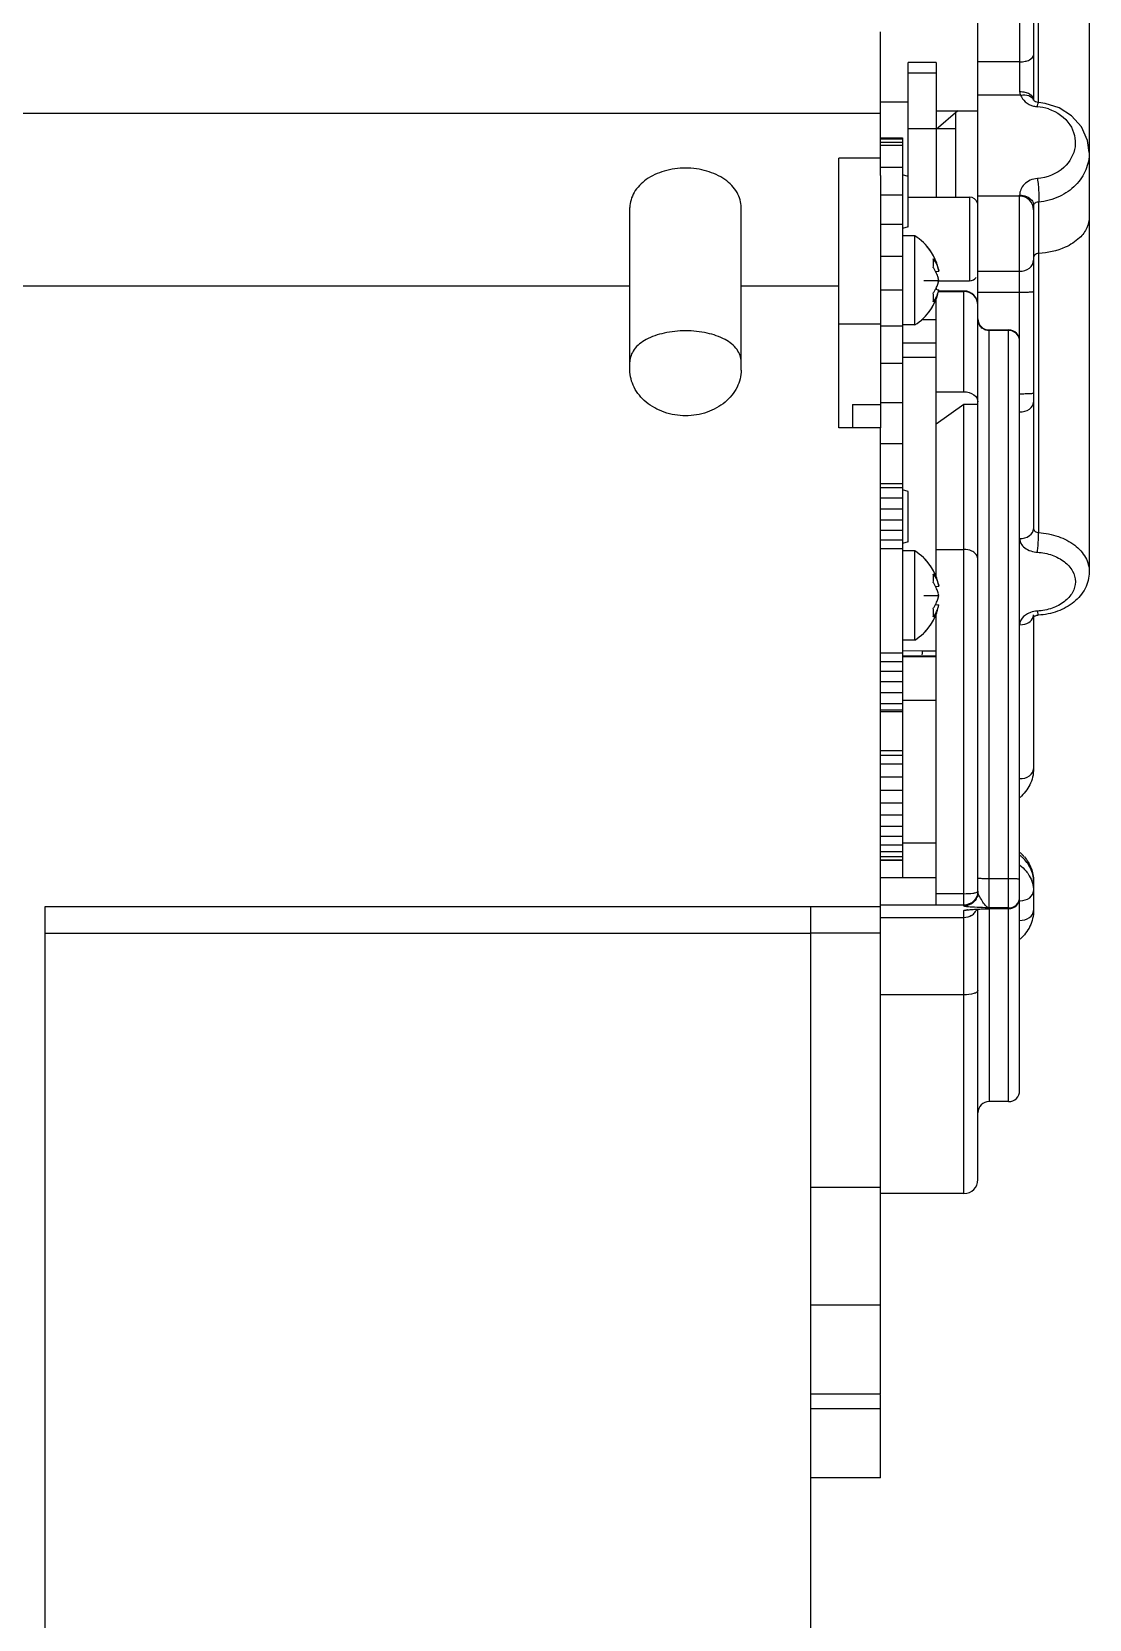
# Model space of a CAD drawing. Header units: millimetres. Extents: x 0 to 841, y 0 to 594.
# Drawn here: x 776.77 to 795.77, y 293.03 to 321.53 of the extents above; entities that cross this region are included whole.
import ezdxf

# ---------------------------------------------------------------- set-up
doc = ezdxf.new("R2010")
doc.units = ezdxf.units.MM
doc.header["$LTSCALE"] = 46.255
doc.layers.get('0').update_dxf_attribs({"linetype": 'CONTINUOUS'})
doc.layers.add('AXIS', color=7, linetype='CONTINUOUS')
doc.layers.add('COSMETIC', color=7, linetype='CONTINUOUS')

msp = doc.modelspace()

# ---------------------------------------------------------------- linework, layer by layer
at = {"color": 7, "linetype": 'CONTINUOUS'}
for p, q in [((793.765, 316.65), (793.765, 327.166)), ((795.765, 324.811), (795.765, 311.834)), ((794.515, 324.338), (794.515, 320.457)), ((794.765, 324.088), (794.765, 320.312)), ((794.856, 320.258), (794.856, 324.123)), ((792.015, 318.951), (792.015, 321.531)), ((793.015, 320.979), (792.515, 320.979)), ((792.515, 318.028), (792.515, 320.979)), ((793.015, 320.979), (793.015, 318.56)), ((794.515, 320.991), (793.765, 320.991)), ((793.015, 320.789), (792.515, 320.789)), ((794.532, 320.393), (793.765, 320.393)), ((792.015, 320.066), (773.515, 320.066)), ((792.015, 320.274), (792.515, 320.274)), ((793.015, 320.113), (793.765, 320.113)), ((793.402, 320.113), (793.015, 319.779)), ((793.365, 320.08), (793.365, 318.56)), ((794.766, 320.305), (794.765, 320.312)), ((794.768, 320.3), (794.766, 320.305)), ((794.971, 320.243), (794.853, 320.258)), ((793.015, 319.789), (792.515, 319.789)), ((793.031, 319.792), (793.365, 319.792)), ((792.015, 319.494), (792.413, 319.494)), ((792.015, 319.259), (791.265, 319.259)), ((791.265, 314.423), (791.265, 319.259)), ((792.515, 318.934), (792.413, 318.962)), ((787.515, 315.457), (787.515, 318.375)), ((789.515, 315.457), (789.515, 318.375)), ((792.515, 318.56), (793.615, 318.56)), ((793.615, 318.56), (793.615, 317.06)), ((794.515, 318.581), (793.765, 318.581)), ((794.515, 302.524), (794.515, 318.596)), ((794.765, 318.419), (794.765, 312.609)), ((794.856, 318.474), (794.856, 312.539)), ((792.515, 318.028), (792.413, 318.001)), ((792.63, 317.867), (792.413, 317.867)), ((792.63, 316.267), (792.63, 317.867)), ((793.006, 317.227), (793.062, 317.235)), ((793.765, 317.23), (794.515, 317.23)), ((787.515, 316.961), (773.515, 316.961)), ((791.265, 316.961), (789.515, 316.961)), ((793.015, 316.925), (793.015, 316.906)), ((793.062, 317.06), (793.615, 317.06)), ((793.006, 316.907), (793.062, 316.899)), ((793.015, 311.74), (793.015, 316.737)), ((793.515, 316.876), (793.062, 316.876)), ((793.062, 316.867), (793.515, 316.867)), ((793.515, 315.067), (793.515, 316.876)), ((793.765, 316.855), (794.515, 316.855)), ((793.015, 316.36), (792.754, 316.36)), ((793.765, 306.085), (793.765, 316.626)), ((791.265, 316.29), (792.015, 316.29)), ((792.63, 316.267), (792.413, 316.267)), ((793.965, 316.178), (794.315, 316.178)), ((793.965, 305.801), (793.965, 316.178)), ((794.315, 316.167), (793.965, 316.167)), ((794.315, 302.324), (794.315, 316.178)), ((792.413, 315.946), (793.015, 315.946)), ((793.015, 315.683), (792.413, 315.683)), ((793.015, 315.067), (793.515, 315.067)), ((793.515, 314.84), (793.015, 314.486)), ((793.765, 314.84), (793.515, 314.84)), ((793.515, 305.835), (793.515, 314.84)), ((792.015, 314.423), (791.265, 314.423)), ((792.015, 297.074), (792.015, 314.423)), ((792.015, 313.423), (792.413, 313.423)), ((792.015, 313.42), (792.413, 313.42)), ((792.413, 313.42), (792.413, 313.423)), ((792.515, 313.278), (792.413, 313.305)), ((792.515, 312.371), (792.515, 313.278)), ((792.515, 312.371), (792.413, 312.344)), ((792.015, 312.255), (792.413, 312.255)), ((792.63, 312.21), (792.413, 312.21)), ((792.63, 310.61), (792.63, 312.21)), ((793.015, 312.238), (793.515, 312.238)), ((793.006, 311.57), (793.062, 311.578)), ((793.006, 311.25), (793.062, 311.243)), ((793.015, 305.85), (793.015, 311.081)), ((794.765, 311.026), (794.765, 308.299)), ((792.63, 310.61), (792.413, 310.61)), ((792.765, 310.411), (792.414, 310.414)), ((793.015, 310.411), (792.765, 310.411)), ((792.413, 310.312), (793.015, 310.312)), ((793.015, 309.527), (792.413, 309.527)), ((792.015, 309.359), (792.413, 309.359)), ((792.015, 308.544), (792.413, 308.544)), ((792.015, 308.541), (792.413, 308.541)), ((792.413, 308.541), (792.413, 308.544)), ((793.015, 306.965), (792.413, 306.965)), ((792.015, 306.35), (793.015, 306.35)), ((794.315, 306.324), (793.965, 306.324)), ((794.765, 306.284), (794.765, 305.753)), ((777.015, 305.824), (792.015, 305.824)), ((777.015, 290.074), (777.015, 305.824)), ((790.765, 291.324), (790.765, 305.824)), ((793.015, 305.85), (792.015, 305.85)), ((793.515, 306.057), (793.015, 306.057)), ((793.515, 305.853), (793.015, 305.853)), ((793.515, 305.624), (792.015, 305.624)), ((793.515, 300.674), (793.515, 305.754)), ((793.765, 300.924), (793.765, 305.779)), ((793.957, 305.787), (793.965, 305.788)), ((793.965, 305.788), (793.957, 305.787)), ((794.315, 305.801), (793.965, 305.801)), ((793.965, 305.788), (794.315, 305.788)), ((794.315, 305.788), (793.965, 305.788)), ((793.965, 305.788), (793.965, 305.788)), ((793.965, 305.787), (793.965, 302.324)), ((790.765, 305.341), (777.015, 305.341)), ((792.015, 305.351), (790.765, 305.351)), ((793.515, 304.242), (792.015, 304.242)), ((794.315, 302.324), (793.965, 302.324)), ((792.015, 300.785), (790.765, 300.785)), ((793.515, 300.674), (792.015, 300.674)), ((792.015, 298.671), (790.765, 298.671)), ((792.015, 297.074), (790.765, 297.074)), ((792.015, 295.571), (792.015, 297.062)), ((792.015, 296.808), (790.765, 296.808)), ((792.015, 295.571), (790.765, 295.571))]:
    msp.add_line(p, q, dxfattribs=at)
at = {"color": 6, "linetype": 'CONTINUOUS'}
for p, q in [((792.015, 319.628), (792.413, 319.628)), ((792.015, 319.608), (792.413, 319.608)), ((792.015, 319.551), (792.413, 319.551)), ((792.413, 319.628), (792.413, 313.423)), ((792.015, 319.097), (792.413, 319.097)), ((792.015, 318.951), (792.015, 314.423)), ((792.015, 318.606), (792.413, 318.606)), ((792.015, 318.074), (792.413, 318.074)), ((792.015, 317.504), (792.413, 317.504)), ((792.015, 316.897), (792.413, 316.897)), ((792.015, 316.254), (792.413, 316.254)), ((792.015, 315.579), (792.413, 315.579)), ((791.515, 314.841), (792.015, 314.841)), ((791.515, 314.841), (791.515, 314.423)), ((792.015, 314.873), (792.413, 314.873)), ((792.015, 314.138), (792.413, 314.138)), ((792.015, 313.35), (792.413, 313.35)), ((792.413, 313.42), (792.413, 308.544)), ((792.015, 313.162), (792.413, 313.162)), ((792.015, 312.966), (792.413, 312.966)), ((792.015, 312.77), (792.413, 312.77)), ((792.015, 312.581), (792.413, 312.581)), ((792.015, 312.408), (792.413, 312.408)), ((792.015, 310.379), (792.413, 310.379)), ((792.015, 310.227), (792.413, 310.227)), ((792.015, 310.053), (792.413, 310.053)), ((792.015, 309.865), (792.413, 309.865)), ((792.015, 309.669), (792.413, 309.669)), ((792.015, 309.473), (792.413, 309.473)), ((792.015, 309.326), (792.413, 309.326)), ((792.015, 308.628), (792.413, 308.628)), ((792.015, 308.388), (792.413, 308.388)), ((792.413, 308.541), (792.413, 306.35)), ((792.015, 308.153), (792.413, 308.153)), ((792.015, 307.917), (792.413, 307.917)), ((792.015, 307.688), (792.413, 307.688)), ((792.015, 307.47), (792.413, 307.47)), ((792.015, 307.268), (792.413, 307.268)), ((792.015, 307.089), (792.413, 307.089)), ((792.015, 306.935), (792.413, 306.935)), ((792.015, 306.812), (792.413, 306.812)), ((792.015, 306.722), (792.413, 306.722)), ((792.015, 306.667), (792.413, 306.667)), ((792.015, 306.658), (792.413, 306.658))]:
    msp.add_line(p, q, dxfattribs=at)
at = {"color": 7, "linetype": 'CONTINUOUS'}
for points in [[(794.853, 320.258), (794.823, 320.264), (794.799, 320.274), (794.783, 320.284), (794.773, 320.293), (794.768, 320.3)], [(795.765, 319.361), (795.736, 319.579), (795.625, 319.824), (795.447, 320.022), (795.222, 320.163), (794.971, 320.243)], [(793.584, 305.766), (793.581, 305.766), (793.588, 305.767)], [(793.588, 305.767), (793.609, 305.769), (793.64, 305.772), (793.68, 305.774)], [(793.68, 305.774), (793.728, 305.777), (793.782, 305.78), (793.841, 305.783), (793.901, 305.785), (793.957, 305.787)]]:
    msp.add_lwpolyline(points, dxfattribs=at)
for centre, radius, start, end in [((794.865, 320.585), 0.401, 255.8105, 265.5021), ((794.766, 319.333), 0.855, 71.8358, 85.5037), ((793.615, 318.41), 0.15, 18, 90), ((794.515, 318.331), 0.25, 0, 90), ((792.137, 317.067), 0.94, 10.2812, 58.3634), ((792.504, 317.378), 0.465, 3.5767, 9.1095), ((792.412, 317.379), 0.557, 351.5747, 356.4768), ((792.42, 316.917), 0.663, 30.2643, 35.0303), ((792.485, 317.377), 0.483, 1.948, 3.5889), ((792.473, 317.376), 0.495, 359.9957, 1.9466), ((792.459, 317.376), 0.51, 358.0808, 359.9952), ((792.445, 317.377), 0.524, 356.5265, 358.0822), ((792.449, 316.934), 0.629, 27.7147, 30.2565), ((792.467, 316.944), 0.608, 25.8086, 27.7108), ((792.493, 316.956), 0.58, 21.6351, 25.834), ((792.467, 317.19), 0.608, 332.2892, 334.1914), ((792.488, 317.18), 0.585, 334.186, 338.3449), ((792.518, 316.966), 0.553, 17.6746, 21.6404), ((792.518, 317.168), 0.553, 338.3596, 342.3254), ((792.541, 316.974), 0.529, 13.8384, 17.6705), ((792.541, 317.161), 0.529, 342.3295, 346.1616), ((792.56, 316.978), 0.509, 10.0433, 13.8351), ((792.56, 317.156), 0.509, 346.1649, 349.9567), ((793.615, 317.21), 0.15, 270, 324), ((792.137, 317.067), 0.94, 301.6366, 349.7188), ((792.412, 317.222), 0.672, 325.0006, 329.7049), ((792.42, 316.755), 0.549, 3.4889, 8.4595), ((792.509, 316.755), 0.46, 350.8612, 356.4528), ((792.445, 316.757), 0.523, 1.918, 3.4745), ((792.466, 316.758), 0.503, 358.0676, 1.9324), ((792.486, 316.757), 0.483, 356.41, 358.0517), ((792.449, 317.2), 0.629, 329.7435, 332.2853), ((792.587, 316.987), 0.482, 337.2219, 341.8801), ((792.599, 316.983), 0.47, 341.8813, 349.6995), ((793.515, 316.626), 0.25, 0, 90), ((792.97, 316.65), 0.795, 358.2583, 359.9984), ((793.965, 316.378), 0.2, 180, 270), ((793.955, 316.363), 0.19, 180.0154, 185.8208), ((793.96, 316.364), 0.195, 185.841, 202.8256), ((794.315, 315.978), 0.2, 0, 90), ((792.137, 311.41), 0.94, 10.2812, 58.3634), ((792.504, 311.721), 0.465, 3.5767, 9.1095), ((792.412, 311.723), 0.557, 351.5747, 356.4768), ((792.42, 311.26), 0.663, 30.2643, 35.0303), ((792.485, 311.72), 0.483, 1.948, 3.5889), ((792.473, 311.72), 0.495, 359.9957, 1.9466), ((792.459, 311.72), 0.51, 358.0808, 359.9952), ((792.445, 311.72), 0.524, 356.5265, 358.0822), ((792.449, 311.278), 0.629, 27.7147, 30.2565), ((792.467, 311.287), 0.608, 25.8086, 27.7108), ((792.493, 311.299), 0.58, 21.6351, 25.834), ((792.518, 311.309), 0.553, 17.6746, 21.6404), ((792.137, 311.41), 0.94, 301.6366, 349.7188), ((792.412, 311.565), 0.672, 325.0006, 329.7049), ((792.449, 311.543), 0.629, 329.7435, 332.2853), ((792.467, 311.533), 0.608, 332.2892, 334.1914), ((792.488, 311.523), 0.585, 334.186, 338.3449), ((792.518, 311.511), 0.553, 338.3596, 342.3254), ((792.541, 311.317), 0.529, 13.8384, 17.6705), ((792.541, 311.504), 0.529, 342.3295, 346.1616), ((792.599, 311.327), 0.47, 341.8813, 349.6995), ((792.56, 311.321), 0.509, 10.0433, 13.8351), ((792.56, 311.499), 0.509, 346.1649, 349.9567), ((792.42, 311.099), 0.549, 3.4889, 8.4595), ((792.509, 311.099), 0.46, 350.8612, 356.4528), ((792.445, 311.1), 0.523, 1.918, 3.4745), ((792.466, 311.101), 0.503, 358.0676, 1.9324), ((792.486, 311.1), 0.483, 356.41, 358.0517), ((792.583, 311.332), 0.487, 332.4979, 341.8693), ((793.997, 306.105), 0.828, 47.0855, 50.8537), ((793.961, 306.173), 0.839, 44.823, 47.9729), ((793.981, 306.194), 0.81, 42.6443, 44.8166), ((793.992, 306.203), 0.796, 42.0052, 42.6397), ((793.998, 306.209), 0.787, 40.2603, 42.0068), ((793.515, 306.085), 0.25, 330.1207, 338.5784), ((794.315, 306.001), 0.2, 269.9607, 359.9607), ((794.315, 305.988), 0.2, 270, 360), ((794.315, 305.988), 0.2, 269.9607, 359.9607), ((794.515, 306.277), 0.347, 270.0017, 271.6261), ((793.514, 305.876), 0.252, 303.0432, 321.9523), ((793.515, 305.875), 0.25, 322.0378, 337.3471), ((794.315, 302.524), 0.2, 270, 360), ((793.965, 302.124), 0.2, 90, 180), ((793.515, 300.924), 0.25, 270, 360)]:
    msp.add_arc(centre, radius, start, end, dxfattribs=at)
for points, knots in [([(794.515, 320.991), (794.547, 320.991), (794.609, 320.997), (794.7, 321.022), (794.765, 321.075), (794.765, 321.113)], [0, 0, 0, 0, 0.326384, 0.616027, 1, 1, 1, 1]), ([(794.515, 320.457), (794.547, 320.457), (794.609, 320.45), (794.705, 320.418), (794.765, 320.354), (794.765, 320.312)], [0, 0, 0, 0, 0.311025, 0.592685, 1, 1, 1, 1]), ([(794.532, 320.393), (794.581, 320.403), (794.674, 320.404), (794.752, 320.341), (794.766, 320.305)], [0, 0, 0, 0, 0.558747, 1, 1, 1, 1]), ([(794.532, 320.393), (794.549, 320.348), (794.613, 320.259), (794.712, 320.211), (794.766, 320.197)], [0, 0, 0, 0, 0.461144, 1, 1, 1, 1]), ([(794.833, 320.186), (794.836, 320.201), (794.84, 320.225), (794.845, 320.249), (794.85, 320.256)], [0, 0, 0, 0, 0.654913, 1, 1, 1, 1]), ([(795.033, 320.146), (795.185, 320.096), (795.451, 319.914), (795.564, 319.453), (795.323, 319.031), (795.005, 318.91), (794.833, 318.896)], [0, 0, 0, 0, 0.263385, 0.484855, 0.716319, 1, 1, 1, 1]), ([(794.85, 320.256), (794.85, 320.257), (794.851, 320.258), (794.852, 320.258), (794.853, 320.258)], [0, 0, 0, 0, 0.608166, 1, 1, 1, 1]), ([(795.765, 319.361), (795.765, 319.256), (795.72, 319.04), (795.529, 318.757), (795.229, 318.548), (794.984, 318.485), (794.856, 318.474)], [0, 0, 0, 0, 0.226111, 0.464312, 0.722713, 1, 1, 1, 1]), ([(789.515, 318.375), (789.515, 318.469), (789.454, 318.67), (789.221, 318.901), (788.894, 319.049), (788.515, 319.1), (788.136, 319.049), (787.809, 318.901), (787.576, 318.67), (787.515, 318.469), (787.515, 318.375)], [0, 0, 0, 0, 0.104747, 0.222329, 0.356016, 0.5, 0.643984, 0.777671, 0.895253, 1, 1, 1, 1]), ([(794.833, 318.896), (794.747, 318.89), (794.586, 318.825), (794.515, 318.666), (794.515, 318.596)], [0, 0, 0, 0, 0.553267, 1, 1, 1, 1]), ([(794.833, 318.896), (794.839, 318.858), (794.849, 318.774), (794.859, 318.653), (794.86, 318.552), (794.862, 318.493), (794.856, 318.474)], [0, 0, 0, 0, 0.277514, 0.59484, 0.86095, 1, 1, 1, 1]), ([(794.64, 318.572), (794.675, 318.558), (794.736, 318.519), (794.765, 318.45), (794.765, 318.419)], [0, 0, 0, 0, 0.542476, 1, 1, 1, 1]), ([(794.856, 318.474), (794.839, 318.474), (794.803, 318.468), (794.765, 318.439), (794.765, 318.419)], [0, 0, 0, 0, 0.458123, 1, 1, 1, 1]), ([(795.765, 318.198), (795.765, 318.135), (795.732, 317.995), (795.581, 317.8), (795.286, 317.616), (795.019, 317.562), (794.856, 317.55)], [0, 0, 0, 0, 0.156862, 0.342374, 0.596477, 1, 1, 1, 1]), ([(794.856, 317.55), (794.83, 317.548), (794.787, 317.537), (794.765, 317.499), (794.765, 317.485)], [0, 0, 0, 0, 0.659313, 1, 1, 1, 1]), ([(792.963, 317.452), (792.988, 317.42), (793.03, 317.351), (793.055, 317.273), (793.062, 317.235)], [0, 0, 0, 0, 0.508609, 1, 1, 1, 1]), ([(794.515, 317.23), (794.577, 317.23), (794.698, 317.262), (794.765, 317.377), (794.765, 317.43)], [0, 0, 0, 0, 0.538761, 1, 1, 1, 1]), ([(793.032, 316.8), (793.028, 316.79), (793.009, 316.749), (792.984, 316.71), (792.963, 316.682)], [0, 0, 0, 0, 0.245758, 1, 1, 1, 1]), ([(793.765, 316.621), (793.765, 316.684), (793.711, 316.815), (793.579, 316.867), (793.515, 316.867)], [0, 0, 0, 0, 0.49671, 1, 1, 1, 1]), ([(794.515, 316.855), (794.547, 316.855), (794.606, 316.856), (794.676, 316.858), (794.72, 316.861), (794.744, 316.863), (794.756, 316.865), (794.765, 316.867), (794.765, 316.868)], [0, 0, 0, 0, 0.381071, 0.704307, 0.82831, 0.920846, 0.978293, 1, 1, 1, 1]), ([(789.515, 315.605), (789.515, 315.682), (789.449, 315.854), (789.212, 316.029), (788.89, 316.137), (788.515, 316.174), (788.14, 316.137), (787.818, 316.029), (787.581, 315.854), (787.515, 315.682), (787.515, 315.605)], [0, 0, 0, 0, 0.093156, 0.205494, 0.343995, 0.500001, 0.656003, 0.794506, 0.906843, 1, 1, 1, 1]), ([(794.5, 316.046), (794.485, 316.082), (794.432, 316.145), (794.354, 316.167), (794.315, 316.167)], [0, 0, 0, 0, 0.497296, 1, 1, 1, 1]), ([(789.515, 315.457), (789.515, 315.351), (789.457, 315.129), (789.23, 314.859), (788.901, 314.678), (788.515, 314.614), (788.129, 314.678), (787.8, 314.859), (787.573, 315.129), (787.515, 315.351), (787.515, 315.457)], [0, 0, 0, 0, 0.111463, 0.232014, 0.362802, 0.499999, 0.6372, 0.767986, 0.888538, 1, 1, 1, 1]), ([(793.515, 315.067), (793.577, 315.067), (793.692, 315.042), (793.765, 314.935), (793.765, 314.887)], [0, 0, 0, 0, 0.559619, 1, 1, 1, 1]), ([(794.515, 315.033), (794.547, 315.033), (794.606, 315.033), (794.676, 315.036), (794.72, 315.038), (794.744, 315.04), (794.756, 315.043), (794.765, 315.044), (794.765, 315.046)], [0, 0, 0, 0, 0.381071, 0.704307, 0.82831, 0.920846, 0.978293, 1, 1, 1, 1]), ([(794.515, 314.705), (794.576, 314.705), (794.691, 314.729), (794.765, 314.834), (794.765, 314.882)], [0, 0, 0, 0, 0.559768, 1, 1, 1, 1]), ([(794.515, 312.432), (794.576, 312.432), (794.691, 312.456), (794.765, 312.561), (794.765, 312.609)], [0, 0, 0, 0, 0.559768, 1, 1, 1, 1]), ([(794.515, 312.432), (794.515, 312.401), (794.534, 312.335), (794.635, 312.227), (794.753, 312.191), (794.833, 312.186)], [0, 0, 0, 0, 0.21244, 0.448604, 1, 1, 1, 1]), ([(794.765, 312.609), (794.765, 312.591), (794.791, 312.551), (794.833, 312.54), (794.856, 312.539)], [0, 0, 0, 0, 0.441981, 1, 1, 1, 1]), ([(794.833, 312.186), (794.837, 312.213), (794.849, 312.33), (794.856, 312.448), (794.856, 312.539)], [0, 0, 0, 0, 0.229867, 1, 1, 1, 1]), ([(794.856, 312.539), (794.976, 312.531), (795.206, 312.487), (795.504, 312.334), (795.712, 312.111), (795.765, 311.923), (795.765, 311.834)], [0, 0, 0, 0, 0.288269, 0.554029, 0.78881, 1, 1, 1, 1]), ([(793.691, 312.186), (793.68, 312.194), (793.626, 312.225), (793.562, 312.238), (793.515, 312.238)], [0, 0, 0, 0, 0.235381, 1, 1, 1, 1]), ([(793.765, 312.058), (793.765, 312.07), (793.758, 312.12), (793.723, 312.163), (793.691, 312.186)], [0, 0, 0, 0, 0.234695, 1, 1, 1, 1]), ([(794.833, 312.186), (794.923, 312.18), (795.096, 312.147), (795.319, 312.033), (795.475, 311.865), (795.534, 311.658), (795.475, 311.451), (795.319, 311.283), (795.096, 311.169), (794.923, 311.135), (794.833, 311.13)], [0, 0, 0, 0, 0.144122, 0.27701, 0.394403, 0.5, 0.605597, 0.72299, 0.855878, 1, 1, 1, 1]), ([(792.963, 311.795), (792.988, 311.763), (793.03, 311.694), (793.055, 311.617), (793.062, 311.578)], [0, 0, 0, 0, 0.508609, 1, 1, 1, 1]), ([(795.765, 311.834), (795.765, 311.732), (795.711, 311.521), (795.496, 311.272), (795.196, 311.11), (794.967, 311.064), (794.849, 311.057)], [0, 0, 0, 0, 0.233654, 0.475183, 0.730998, 1, 1, 1, 1]), ([(793.015, 311.107), (793.011, 311.1), (792.996, 311.072), (792.978, 311.045), (792.963, 311.026)], [0, 0, 0, 0, 0.246649, 1, 1, 1, 1]), ([(794.528, 310.883), (794.58, 310.885), (794.676, 310.908), (794.749, 310.984), (794.76, 311.026)], [0, 0, 0, 0, 0.549364, 1, 1, 1, 1]), ([(794.709, 311.105), (794.69, 311.098), (794.622, 311.069), (794.562, 311.017), (794.537, 310.969)], [0, 0, 0, 0, 0.275606, 1, 1, 1, 1]), ([(794.756, 311.026), (794.756, 311.026), (794.761, 311.028), (794.761, 311.03), (794.763, 311.032)], [0, 0, 0, 0, 0.044324, 1, 1, 1, 1]), ([(794.763, 311.032), (794.765, 311.033), (794.777, 311.04), (794.79, 311.045), (794.801, 311.048)], [0, 0, 0, 0, 0.178842, 1, 1, 1, 1]), ([(794.833, 311.13), (794.835, 311.113), (794.84, 311.09), (794.843, 311.065), (794.847, 311.058)], [0, 0, 0, 0, 0.673385, 1, 1, 1, 1]), ([(794.847, 311.058), (794.848, 311.058), (794.848, 311.057), (794.849, 311.057), (794.849, 311.057)], [0, 0, 0, 0, 0.598019, 1, 1, 1, 1]), ([(792.765, 310.411), (792.765, 310.407), (792.764, 310.385), (792.763, 310.363), (792.761, 310.346)], [0, 0, 0, 0, 0.216693, 1, 1, 1, 1]), ([(794.515, 308.122), (794.576, 308.122), (794.691, 308.146), (794.765, 308.251), (794.765, 308.299)], [0, 0, 0, 0, 0.559768, 1, 1, 1, 1]), ([(794.765, 306.284), (794.765, 306.361), (794.725, 306.524), (794.623, 306.654), (794.561, 306.712)], [0, 0, 0, 0, 0.478504, 1, 1, 1, 1]), ([(794.599, 306.718), (794.65, 306.657), (794.735, 306.521), (794.765, 306.362), (794.765, 306.284)], [0, 0, 0, 0, 0.504389, 1, 1, 1, 1]), ([(794.629, 306.463), (794.651, 306.437), (794.725, 306.332), (794.765, 306.201), (794.765, 306.107)], [0, 0, 0, 0, 0.264719, 1, 1, 1, 1]), ([(793.765, 306.1), (793.765, 306.037), (793.711, 305.905), (793.579, 305.853), (793.515, 305.853)], [0, 0, 0, 0, 0.495199, 1, 1, 1, 1]), ([(793.515, 306.057), (793.569, 306.057), (793.642, 306.06), (793.723, 306.075), (793.753, 306.085), (793.761, 306.092)], [0, 0, 0, 0, 0.642502, 0.868719, 1, 1, 1, 1]), ([(793.761, 306.092), (793.762, 306.093), (793.764, 306.096), (793.765, 306.099), (793.765, 306.1)], [0, 0, 0, 0, 0.547157, 1, 1, 1, 1]), ([(793.965, 306.324), (793.94, 306.324), (793.893, 306.325), (793.837, 306.326), (793.801, 306.328), (793.782, 306.329), (793.773, 306.332), (793.765, 306.332), (793.765, 306.334)], [0, 0, 0, 0, 0.381352, 0.704795, 0.828845, 0.921371, 0.97871, 1, 1, 1, 1]), ([(794.515, 306.315), (794.515, 306.316), (794.507, 306.317), (794.498, 306.319), (794.479, 306.32), (794.443, 306.322), (794.388, 306.324), (794.341, 306.324), (794.315, 306.324)], [0, 0, 0, 0, 0.02129, 0.078629, 0.171155, 0.295205, 0.618648, 1, 1, 1, 1]), ([(794.525, 305.93), (794.584, 305.932), (794.695, 305.957), (794.765, 306.06), (794.765, 306.107)], [0, 0, 0, 0, 0.55913, 1, 1, 1, 1]), ([(793.702, 305.813), (793.677, 305.814), (793.633, 305.817), (793.571, 305.821), (793.541, 305.828), (793.515, 305.83), (793.515, 305.835)], [0, 0, 0, 0, 0.398545, 0.713873, 0.920668, 1, 1, 1, 1]), ([(793.965, 305.801), (793.942, 305.802), (793.854, 305.806), (793.767, 305.809), (793.702, 305.813)], [0, 0, 0, 0, 0.262188, 1, 1, 1, 1]), ([(793.965, 305.801), (793.944, 305.805), (793.901, 305.839), (793.851, 305.911), (793.803, 305.994), (793.765, 306.055), (793.765, 306.085)], [0, 0, 0, 0, 0.176044, 0.434746, 0.742517, 1, 1, 1, 1]), ([(793.515, 305.754), (793.515, 305.758), (793.533, 305.761), (793.555, 305.765), (793.599, 305.769), (793.631, 305.772), (793.649, 305.773)], [0, 0, 0, 0, 0.079159, 0.281325, 0.594682, 1, 1, 1, 1]), ([(793.649, 305.773), (793.659, 305.774), (793.702, 305.777), (793.745, 305.779), (793.779, 305.78)], [0, 0, 0, 0, 0.230091, 1, 1, 1, 1]), ([(793.779, 305.78), (793.794, 305.781), (793.856, 305.784), (793.918, 305.786), (793.965, 305.788)], [0, 0, 0, 0, 0.242186, 1, 1, 1, 1]), ([(794.515, 305.577), (794.576, 305.577), (794.691, 305.6), (794.765, 305.705), (794.765, 305.753)], [0, 0, 0, 0, 0.559768, 1, 1, 1, 1]), ([(793.765, 304.318), (793.765, 304.307), (793.74, 304.28), (793.655, 304.25), (793.574, 304.242), (793.515, 304.242)], [0, 0, 0, 0, 0.128333, 0.34693, 1, 1, 1, 1])]:
    msp.add_open_spline(points, degree=3, knots=knots, dxfattribs=at)
for points in [[(794.515, 320.457), (794.515, 320.435), (794.521, 320.413), (794.532, 320.393)], [(794.515, 318.596), (794.557, 318.596), (794.601, 318.588), (794.64, 318.572)], [(793.824, 316.225), (793.805, 316.243), (793.79, 316.265), (793.78, 316.288)], [(793.888, 316.182), (793.865, 316.192), (793.842, 316.207), (793.824, 316.225)], [(793.965, 316.167), (793.939, 316.167), (793.913, 316.173), (793.888, 316.182)], [(794.515, 315.971), (794.515, 315.997), (794.51, 316.023), (794.5, 316.046)], [(794.537, 310.969), (794.523, 310.943), (794.515, 310.913), (794.515, 310.883)], [(794.833, 311.13), (794.791, 311.127), (794.749, 311.119), (794.709, 311.105)], [(794.76, 311.026), (794.763, 311.037), (794.765, 311.048), (794.765, 311.06)], [(794.801, 311.048), (794.816, 311.053), (794.833, 311.056), (794.849, 311.057)], [(794.765, 308.299), (794.765, 308.2), (794.74, 308.099), (794.696, 308.01)], [(794.696, 308.01), (794.653, 307.926), (794.593, 307.849), (794.523, 307.786)], [(794.52, 306.57), (794.56, 306.538), (794.597, 306.502), (794.629, 306.463)], [(793.64, 305.869), (793.603, 305.847), (793.558, 305.835), (793.515, 305.835)], [(793.732, 305.96), (793.71, 305.923), (793.677, 305.89), (793.64, 305.869)], [(793.765, 306.085), (793.765, 306.054), (793.759, 306.022), (793.747, 305.993)], [(793.584, 305.764), (793.562, 305.757), (793.538, 305.754), (793.515, 305.754)], [(793.651, 305.665), (793.612, 305.639), (793.562, 305.624), (793.515, 305.624)], [(794.765, 305.753), (794.765, 305.657), (794.742, 305.56), (794.7, 305.473)], [(794.7, 305.473), (794.657, 305.385), (794.595, 305.306), (794.523, 305.24)]]:
    msp.add_open_spline(points, degree=3, dxfattribs=at)
at = {"layer": 'AXIS', "color": 7, "linetype": 'CONTINUOUS'}
msp.add_line((792.413, 310.324), (793.015, 310.324), dxfattribs=at)
at = {"layer": 'COSMETIC', "color": 7, "linetype": 'CONTINUOUS'}
for p, q in [((792.794, 317.067), (793.062, 317.067)), ((792.794, 311.41), (793.062, 311.41))]:
    msp.add_line(p, q, dxfattribs=at)
for centre, start, end in [((792.137, 317.067), 10.2812, 45.6354), ((792.137, 317.067), 314.3646, 349.7188), ((792.137, 311.41), 10.2812, 45.6354), ((792.137, 311.41), 314.3646, 349.7188)]:
    msp.add_arc(centre, 0.94, start, end, dxfattribs=at)

doc.saveas('drawing.dxf')
